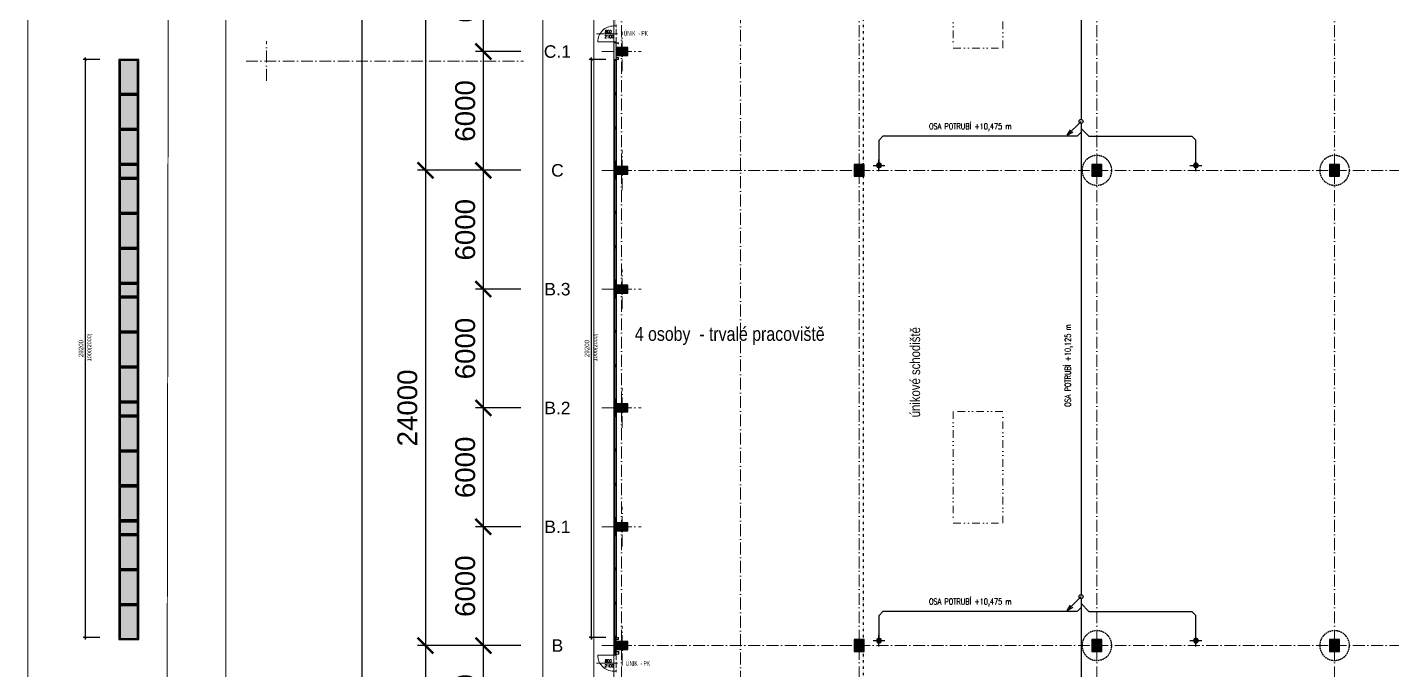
# Model space of a CAD drawing. Header units: millimetres. Extents: x 325046 to 1268204, y 1875583 to 2761998.
# Drawn here: x 676079 to 744963, y 2493673 to 2526117 of the extents above; entities that cross this region are included whole.
import ezdxf
from ezdxf.enums import TextEntityAlignment as Align

# ---------------------------------------------------------------- set-up
doc = ezdxf.new("R2010")
doc.units = ezdxf.units.MM
doc.header["$LTSCALE"] = 100
doc.header["$PDMODE"] = 65
for name, pattern in [('$AUDIT_BAD_LTYPE1', [0]), ('ACAD_ISO05W100', [33, 24, -3, 0, -3, 0, -3]), ('ACAD_ISO10W100', [18.5, 12, -3, 0.5, -3]), ('DASHED', [0.75, 0.5, -0.25]), ('DIVIDE', [31.75, 12.7, -6.35, 0, -6.35, 0, -6.35]), ('SO02_F11anp01$0${ Leader Line}', [0])]:
    doc.linetypes.add(name, pattern=pattern)
for name, color, linetype, lineweight, true_color in [('DVEŘE - POPIS', 7, 'Continuous', 5, 0x008a22), ('Komunikace - obrys - 1.etapa', 7, 'Continuous', 15, 0x901be4), ('Korabek-text', 7, 'Continuous', 0, 0x7a7a7a), ('Korabek-trasy', 7, 'Continuous', 30, 0x7478c3), ('Korabek-vpuste', 7, 'Continuous', 30, 0x6f7ceb), ('Manipulační - obrys - 1. etapa', 7, 'Continuous', 13, 0x1a63a8), ('OCELOVÉ KONSTRUKCE', 7, 'Continuous', 13, 0x2865c8), ('otvory', 7, 'Continuous', 20, 0xb30000), ('PO - dveře a odolnosti', 7, 'Continuous', 9, 0xc51645), ('Pěší - obrys - 1. etapa', 7, 'Continuous', 13, 0x1a63a8), ('Světlíky', 7, 'DIVIDE', 15, 0xf81696), ('TECH - počty osob', 7, 'Continuous', 9, 0xf91a5d), ('Šrafy - VÝPLŇ', 7, 'Continuous', 15, 0x9b9908)]:
    doc.layers.add(name, color=color, linetype=linetype, lineweight=lineweight, true_color=true_color)
for name, color, linetype, lineweight in [('FASÁDY filling', 7, 'Continuous', 5), ('Objekty - osy', 5, 'ACAD_ISO10W100', 20), ('OBVODOVÝ PLÁŠŤ', 2, 'Continuous', 9), ('ŠFAF - okna', 8, 'Continuous', 13), ('ŽB - Šraf-prefa', 253, 'Continuous', 13)]:
    doc.layers.add(name, color=color, linetype=linetype, lineweight=lineweight)
for name, color, linetype in [('kóty 100', 5, 'Continuous'), ('Kóty osové', 5, 'Continuous'), ('NRŘ', 6, 'DIVIDE'), ('OKNA - RASTR', 5, 'Continuous'), ('ŽB- SLOUPY', 3, 'Continuous')]:
    doc.layers.add(name, color=color, linetype=linetype)
doc.layers.add('Popis OS', color=7, linetype='Continuous', true_color=0xbd0a5d)
doc.layers.add('Příprava na dock', color=7, linetype='Continuous', true_color=0x616161)
doc.styles.add('ARIAL NARROW', font='ARIALN.TTF')
doc.styles.add('ARIL-TENKÝ', font='arial.ttf')
doc.styles.add('FSIMPLEX', font='simplex.shx')
doc.styles.add('ROMANS', font='romans.shx', dxfattribs={"width": 0.8})
doc.dimstyles.new('100', dxfattribs={"dimscale": 100, "dimtxt": 2.3, "dimasz": 1.5, "dimexe": 1, "dimexo": 4, "dimgap": 1, "dimtad": 1, "dimdec": 0, "dimzin": 0, "dimdsep": 46, "dimtxsty": 'ARIAL NARROW', "dimblk": 'ARCHTICK', "dimcen": 4, "dimdle": 1, "dimclrd": 256, "dimclre": 256, "dimclrt": 7, "dimadec": 0, "dimazin": 0, "dimtfac": 1, "dimtdec": 0, "dimtix": 1, "dimtofl": 0, "dimtmove": 0, "dimatfit": 2, "dimldrblk": 'OBLIQUE', "dimfxl": 1, "dimtolj": 1, "dimtzin": 0, "dimlwd": -1, "dimlwe": -1, "dimarcsym": 1})
doc.dimstyles.new('400', dxfattribs={"dimscale": 400, "dimtxt": 2.5, "dimasz": 2, "dimexe": 1, "dimexo": 12, "dimgap": 1, "dimtad": 1, "dimdec": 0, "dimzin": 0, "dimdsep": 46, "dimtxsty": 'ARIL-TENKÝ', "dimblk": 'ARCHTICK', "dimcen": 4, "dimdle": 1, "dimclrd": 256, "dimclre": 256, "dimclrt": 7, "dimadec": 0, "dimazin": 0, "dimtfac": 1, "dimtdec": 0, "dimtix": 1, "dimtofl": 0, "dimtmove": 0, "dimatfit": 0, "dimldrblk": 'OBLIQUE', "dimfxl": 1, "dimtolj": 1, "dimtzin": 0, "dimlwd": -1, "dimlwe": -1, "dimarcsym": 0})

# ---------------------------------------------------------------- blocks, each defined once
blk = doc.blocks.new('H1 PU')
at = {"layer": 'Příprava na dock', "linetype": 'DASHED', "ltscale": 1.5}
blk.add_circle((1537736, -4876565), 750, dxfattribs=at)
blk = doc.blocks.new('_ARCHTICK')
at = {"color": 0, "linetype": 'ByBlock', "const_width": 0.15}
blk.add_lwpolyline([(-0.5, -0.5), (0.5, 0.5)], dxfattribs=at)
blk = doc.blocks.new('*D290')
at = {"layer": 'Defpoints', "color": 0, "transparency": 16777216}
for p in [(705804, 2530893), (699102, 2524893), (705804, 2524893)]:
    blk.add_point(p, dxfattribs=at)
at = {"layer": 'Kóty osové', "transparency": 16777216}
for p, q in [((701004, 2530893), (698702, 2530893)), ((699102, 2531293), (699102, 2524493)), ((701004, 2524893), (698702, 2524893))]:
    blk.add_line(p, q, dxfattribs=at)
at = {"layer": 'Kóty osové', "transparency": 16777216, "xscale": 800, "yscale": 800, "zscale": 800}
for p, rotation in [((699102, 2530893), 90), ((699102, 2524893), 270)]:
    blk.add_blockref('_ARCHTICK', p, dxfattribs=dict(at, rotation=rotation))
at = {"layer": 'Kóty osové', "color": 7, "transparency": 16777216, "insert": (698191, 2527893), "char_height": 1000, "attachment_point": 5, "rotation": 90, "style": 'ARIL-TENKÝ'}
blk.add_mtext('\\A1;6000', dxfattribs=at)
blk = doc.blocks.new('_Oblique')
at = {"color": 0, "lineweight": -2}
blk.add_line((-0.5, -0.5), (0.5, 0.5), dxfattribs=at)
blk = doc.blocks.new('*D291')
at = {"layer": 'Defpoints', "color": 0, "transparency": 16777216}
for p in [(705804, 2524893), (699102, 2518893), (705804, 2518893)]:
    blk.add_point(p, dxfattribs=at)
at = {"layer": 'Kóty osové', "transparency": 16777216}
for p, q in [((701004, 2524893), (698702, 2524893)), ((699102, 2525293), (699102, 2518493)), ((701004, 2518893), (698702, 2518893))]:
    blk.add_line(p, q, dxfattribs=at)
at = {"layer": 'Kóty osové', "transparency": 16777216, "xscale": 800, "yscale": 800, "zscale": 800}
for p, rotation in [((699102, 2524893), 90), ((699102, 2518893), 270)]:
    blk.add_blockref('_ARCHTICK', p, dxfattribs=dict(at, rotation=rotation))
at = {"layer": 'Kóty osové', "color": 7, "transparency": 16777216, "insert": (698191, 2521893), "char_height": 1000, "attachment_point": 5, "rotation": 90, "style": 'ARIL-TENKÝ'}
blk.add_mtext('\\A1;6000', dxfattribs=at)
blk = doc.blocks.new('*D135')
at = {"layer": 'Defpoints', "color": 0, "transparency": 16777216}
for p in [(705804, 2518893), (699102, 2512893), (705804, 2512893)]:
    blk.add_point(p, dxfattribs=at)
at = {"layer": 'Kóty osové', "transparency": 16777216}
for p, q in [((699102, 2519293), (699102, 2512493)), ((701004, 2518893), (698702, 2518893)), ((701004, 2512893), (698702, 2512893))]:
    blk.add_line(p, q, dxfattribs=at)
at = {"layer": 'Kóty osové', "transparency": 16777216, "xscale": 800, "yscale": 800, "zscale": 800}
for p, rotation in [((699102, 2518893), 90), ((699102, 2512893), 270)]:
    blk.add_blockref('_ARCHTICK', p, dxfattribs=dict(at, rotation=rotation))
at = {"layer": 'Kóty osové', "color": 7, "transparency": 16777216, "insert": (698191, 2515893), "char_height": 1000, "attachment_point": 5, "rotation": 90, "style": 'ARIL-TENKÝ'}
blk.add_mtext('\\A1;6000', dxfattribs=at)
blk = doc.blocks.new('*D136')
at = {"layer": 'Defpoints', "color": 0, "transparency": 16777216}
for p in [(705804, 2512893), (699102, 2506893), (705804, 2506893)]:
    blk.add_point(p, dxfattribs=at)
at = {"layer": 'Kóty osové', "transparency": 16777216}
for p, q in [((699102, 2513293), (699102, 2506493)), ((701004, 2512893), (698702, 2512893)), ((701004, 2506893), (698702, 2506893))]:
    blk.add_line(p, q, dxfattribs=at)
at = {"layer": 'Kóty osové', "transparency": 16777216, "xscale": 800, "yscale": 800, "zscale": 800}
for p, rotation in [((699102, 2512893), 90), ((699102, 2506893), 270)]:
    blk.add_blockref('_ARCHTICK', p, dxfattribs=dict(at, rotation=rotation))
at = {"layer": 'Kóty osové', "color": 7, "transparency": 16777216, "insert": (698191, 2509893), "char_height": 1000, "attachment_point": 5, "rotation": 90, "style": 'ARIL-TENKÝ'}
blk.add_mtext('\\A1;6000', dxfattribs=at)
blk = doc.blocks.new('*D292')
at = {"layer": 'Defpoints', "color": 0, "transparency": 16777216}
for p in [(705804, 2506893), (699102, 2500893), (705804, 2500893)]:
    blk.add_point(p, dxfattribs=at)
at = {"layer": 'Kóty osové', "transparency": 16777216}
for p, q in [((701004, 2506893), (698702, 2506893)), ((699102, 2507293), (699102, 2500493)), ((701004, 2500893), (698702, 2500893))]:
    blk.add_line(p, q, dxfattribs=at)
at = {"layer": 'Kóty osové', "transparency": 16777216, "xscale": 800, "yscale": 800, "zscale": 800}
for p, rotation in [((699102, 2506893), 90), ((699102, 2500893), 270)]:
    blk.add_blockref('_ARCHTICK', p, dxfattribs=dict(at, rotation=rotation))
at = {"layer": 'Kóty osové', "color": 7, "transparency": 16777216, "insert": (698191, 2503893), "char_height": 1000, "attachment_point": 5, "rotation": 90, "style": 'ARIL-TENKÝ'}
blk.add_mtext('\\A1;6000', dxfattribs=at)
blk = doc.blocks.new('*D293')
at = {"layer": 'Defpoints', "color": 0, "transparency": 16777216}
for p in [(705804, 2500893), (699102, 2494893), (705804, 2494893)]:
    blk.add_point(p, dxfattribs=at)
at = {"layer": 'Kóty osové', "transparency": 16777216}
for p, q in [((699102, 2501293), (699102, 2494493)), ((701004, 2500893), (698702, 2500893)), ((701004, 2494893), (698702, 2494893))]:
    blk.add_line(p, q, dxfattribs=at)
at = {"layer": 'Kóty osové', "transparency": 16777216, "xscale": 800, "yscale": 800, "zscale": 800}
for p, rotation in [((699102, 2500893), 90), ((699102, 2494893), 270)]:
    blk.add_blockref('_ARCHTICK', p, dxfattribs=dict(at, rotation=rotation))
at = {"layer": 'Kóty osové', "color": 7, "transparency": 16777216, "insert": (698191, 2497893), "char_height": 1000, "attachment_point": 5, "rotation": 90, "style": 'ARIL-TENKÝ'}
blk.add_mtext('\\A1;6000', dxfattribs=at)
blk = doc.blocks.new('*D297')
at = {"layer": 'Defpoints', "color": 0, "transparency": 16777216}
for p in [(705684, 2542893), (696183, 2518893), (705684, 2518893)]:
    blk.add_point(p, dxfattribs=at)
at = {"layer": 'Kóty osové', "transparency": 16777216}
for p, q in [((696183, 2543293), (696183, 2518493)), ((700884, 2542893), (695783, 2542893)), ((700884, 2518893), (695783, 2518893))]:
    blk.add_line(p, q, dxfattribs=at)
at = {"layer": 'Kóty osové', "transparency": 16777216, "xscale": 800, "yscale": 800, "zscale": 800}
for p, rotation in [((696183, 2542893), 90), ((696183, 2518893), 270)]:
    blk.add_blockref('_ARCHTICK', p, dxfattribs=dict(at, rotation=rotation))
at = {"layer": 'Kóty osové', "color": 7, "transparency": 16777216, "insert": (695272, 2530893), "char_height": 1000, "attachment_point": 5, "rotation": 90, "style": 'ARIL-TENKÝ'}
blk.add_mtext('\\A1;24000', dxfattribs=at)
blk = doc.blocks.new('*D137')
at = {"layer": 'Defpoints', "color": 0, "transparency": 16777216}
for p in [(705684, 2518893), (696183, 2494893), (705804, 2494893)]:
    blk.add_point(p, dxfattribs=at)
at = {"layer": 'Kóty osové', "transparency": 16777216}
for p, q in [((696183, 2519293), (696183, 2494493)), ((700884, 2518893), (695783, 2518893)), ((701004, 2494893), (695783, 2494893))]:
    blk.add_line(p, q, dxfattribs=at)
at = {"layer": 'Kóty osové', "transparency": 16777216, "xscale": 800, "yscale": 800, "zscale": 800}
for p, rotation in [((696183, 2518893), 90), ((696183, 2494893), 270)]:
    blk.add_blockref('_ARCHTICK', p, dxfattribs=dict(at, rotation=rotation))
at = {"layer": 'Kóty osové', "color": 7, "transparency": 16777216, "insert": (695272, 2506893), "char_height": 1000, "attachment_point": 5, "rotation": 90, "style": 'ARIL-TENKÝ'}
blk.add_mtext('\\A1;24000', dxfattribs=at)
blk = doc.blocks.new('*D298')
at = {"layer": 'Defpoints', "color": 0, "transparency": 16777216}
for p in [(705804, 2494893), (696183, 2470893), (705684, 2470893)]:
    blk.add_point(p, dxfattribs=at)
at = {"layer": 'Kóty osové', "transparency": 16777216}
for p, q in [((696183, 2495293), (696183, 2470493)), ((701004, 2494893), (695783, 2494893)), ((700884, 2470893), (695783, 2470893))]:
    blk.add_line(p, q, dxfattribs=at)
at = {"layer": 'Kóty osové', "transparency": 16777216, "xscale": 800, "yscale": 800, "zscale": 800}
for p, rotation in [((696183, 2494893), 90), ((696183, 2470893), 270)]:
    blk.add_blockref('_ARCHTICK', p, dxfattribs=dict(at, rotation=rotation))
at = {"layer": 'Kóty osové', "color": 7, "transparency": 16777216, "insert": (695272, 2482893), "char_height": 1000, "attachment_point": 5, "rotation": 90, "style": 'ARIL-TENKÝ'}
blk.add_mtext('\\A1;24000', dxfattribs=at)
blk = doc.blocks.new('vpust_tučně')
at = {"layer": 'Korabek-vpuste'}
for p, q in [((52.896, 90.921), (53.396, 90.921)), ((53.146, 90.671), (53.146, 91.171))]:
    blk.add_line(p, q, dxfattribs=at)
for radius in [0.1, 0.075, 0.05]:
    blk.add_circle((53.146, 90.921), radius, dxfattribs=at)
blk = doc.blocks.new('A$C73023567')
at = {"layer": 'Korabek-trasy'}
for p, q in [((23475, 79215.6), (23475, 55415.6)), ((23475, 55315.6), (22777.7, 54618.2)), ((23475, 55215.6), (23475, 31415.6)), ((13475.3, 54565.6), (13275, 54365.2)), ((23274.7, 54565.6), (13475.3, 54565.6)), ((22777.7, 54618.2), (22948.4, 54892.8)), ((22777.7, 54618.2), (23052.3, 54788.9)), ((23475, 54765.9), (23274.7, 54565.6)), ((23475, 54966.2), (23875.7, 54565.6)), ((23875.7, 54565.6), (29074.7, 54565.6)), ((29074.7, 54565.6), (29275, 54365.2)), ((13275, 53095.6), (13275, 54365.2)), ((29275, 53095.6), (29275, 54365.2)), ((23475, 31315.6), (22777.7, 30618.2)), ((23475, 31215.6), (23475, 7415.6)), ((13475.3, 30565.6), (13275, 30365.2)), ((13275, 29095.6), (13275, 30365.2)), ((23274.7, 30565.6), (13475.3, 30565.6)), ((22777.7, 30618.2), (22948.4, 30892.8)), ((22777.7, 30618.2), (23052.3, 30788.9)), ((23475, 30765.9), (23274.7, 30565.6)), ((23475, 30966.2), (23875.7, 30565.6)), ((23875.7, 30565.6), (29074.7, 30565.6)), ((29074.7, 30565.6), (29275, 30365.2)), ((29275, 29095.6), (29275, 30365.2))]:
    blk.add_line(p, q, dxfattribs=at)
for centre in [(23475, 55315.6), (23475, 31315.6)]:
    blk.add_circle(centre, 100, dxfattribs=at)
at = {"layer": 'Korabek-vpuste', "xscale": -1200, "yscale": 1200, "zscale": 1200, "rotation": 270.0000000072112}
for p in [(-95830.6, -10679.3), (-79830.6, -10679.3), (-95830.6, -34679.3), (-79830.6, -34679.3)]:
    blk.add_blockref('vpust_tučně', p, dxfattribs=at)
at = {"layer": 'Korabek-text', "char_height": 300, "width": 28411.347, "attachment_point": 7, "style": 'ROMANS'}
for s, insert, rotation in [('OSA POTRUBÍ +10,475 m', (15799.6, 54827), 0), ('OSA POTRUBÍ +10,125 m', (23048.2, 40901.8), 90), ('OSA POTRUBÍ +10,475 m', (15799.6, 30827), 0)]:
    blk.add_mtext(s, dxfattribs=dict(at, insert=insert, rotation=rotation))
blk = doc.blocks.new('*D283')
at = {"layer": 'Defpoints', "color": 0, "transparency": 16777216}
for p in [(705804, 2494893), (699102, 2488893), (705804, 2488893)]:
    blk.add_point(p, dxfattribs=at)
at = {"layer": 'Kóty osové', "transparency": 16777216}
for p, q in [((699102, 2495293), (699102, 2488493)), ((701004, 2494893), (698702, 2494893)), ((701004, 2488893), (698702, 2488893))]:
    blk.add_line(p, q, dxfattribs=at)
at = {"layer": 'Kóty osové', "transparency": 16777216, "xscale": 800, "yscale": 800, "zscale": 800}
for p, rotation in [((699102, 2494893), 90), ((699102, 2488893), 270)]:
    blk.add_blockref('_ARCHTICK', p, dxfattribs=dict(at, rotation=rotation))
at = {"layer": 'Kóty osové', "color": 7, "transparency": 16777216, "insert": (698191, 2491893), "char_height": 1000, "attachment_point": 5, "rotation": 90, "style": 'ARIL-TENKÝ'}
blk.add_mtext('\\A1;6000', dxfattribs=at)
blk = doc.blocks.new('A$C1A527872')
at = {"layer": 'OKNA - RASTR'}
for p, q in [((70, 5150), (0, 5150)), ((70, 3517), (0, 3517)), ((70, 3417), (0, 3417)), ((70, 1783), (0, 1783)), ((70, 1683), (0, 1683)), ((70, 50), (0, 50))]:
    blk.add_line(p, q, dxfattribs=at)
for points in [[(0, 5200), (70, 5200), (70, 3467), (0, 3467)], [(0, 3467), (70, 3467), (70, 1733), (0, 1733)], [(0, 1733), (70, 1733), (70, 0), (0, 0)]]:
    blk.add_lwpolyline(points, close=True, dxfattribs=at)
blk = doc.blocks.new('A$C364165CE')
at = {"layer": 'otvory', "linetype": 'ACAD_ISO05W100', "ltscale": 0.12}
for p, q in [((0, 995), (900, 995)), ((0, 875), (900, 875))]:
    blk.add_line(p, q, dxfattribs=at)
at = {"layer": 'otvory'}
for p, q in [((50, 70), (50, 995)), ((850, 870), (850, 995))]:
    blk.add_line(p, q, dxfattribs=at)
at = {"layer": 'otvory', "ltscale": 2, "transparency": 33554687}
blk.add_line((450, 1074), (450, 0), dxfattribs=at)
blk.add_arc((50, 870), 800, 270, 0, dxfattribs=at)
blk = doc.blocks.new('A$C7DC35752')
at = {"layer": 'OCELOVÉ KONSTRUKCE', "flags": 128}
blk.add_lwpolyline([(0, 140), (0, 0), (140, 0), (140, 140), (0, 140)], dxfattribs=at)
blk.add_lwpolyline([(10, 130), (10, 10), (130, 10), (130, 130)], close=True, dxfattribs=at)
blk = doc.blocks.new('*D511')
at = {"layer": 'Defpoints', "color": 0, "ltscale": 100, "transparency": 16777216}
for p in [(705684, 2524493), (704552, 2495293), (705684, 2495293)]:
    blk.add_point(p, dxfattribs=at)
at = {"layer": 'kóty 100', "ltscale": 100, "transparency": 16777216}
for p, q in [((705284, 2524493), (704452, 2524493)), ((704552, 2524593), (704552, 2495193)), ((705284, 2495293), (704452, 2495293))]:
    blk.add_line(p, q, dxfattribs=at)
at = {"layer": 'kóty 100', "ltscale": 100, "transparency": 16777216, "xscale": 150, "yscale": 150, "zscale": 150}
for p, rotation in [((704552, 2524493), 90), ((704552, 2495293), 270)]:
    blk.add_blockref('_ARCHTICK', p, dxfattribs=dict(at, rotation=rotation))
at = {"layer": 'kóty 100', "color": 7, "ltscale": 100, "transparency": 16777216, "insert": (704335, 2509893), "char_height": 230, "attachment_point": 5, "rotation": 90, "style": 'ARIAL NARROW'}
blk.add_mtext('\\A1;29200', dxfattribs=at)
blk = doc.blocks.new('*D519')
at = {"layer": 'Defpoints', "color": 0, "ltscale": 100, "transparency": 16777216}
for p in [(680140, 2524493), (679008, 2495293), (680140, 2495293)]:
    blk.add_point(p, dxfattribs=at)
at = {"layer": 'kóty 100', "ltscale": 100, "transparency": 16777216}
for p, q in [((679740, 2524493), (678908, 2524493)), ((679008, 2524593), (679008, 2495193)), ((679740, 2495293), (678908, 2495293))]:
    blk.add_line(p, q, dxfattribs=at)
at = {"layer": 'kóty 100', "ltscale": 100, "transparency": 16777216, "xscale": 150, "yscale": 150, "zscale": 150}
for p, rotation in [((679008, 2524493), 90), ((679008, 2495293), 270)]:
    blk.add_blockref('_ARCHTICK', p, dxfattribs=dict(at, rotation=rotation))
at = {"layer": 'kóty 100', "color": 7, "ltscale": 100, "transparency": 16777216, "insert": (678791, 2509893), "char_height": 230, "attachment_point": 5, "rotation": 90, "style": 'ARIAL NARROW'}
blk.add_mtext('\\A1;29200', dxfattribs=at)
blk = doc.blocks.new('*D1558')
at = {"layer": 'Defpoints', "color": 0, "transparency": 16777216}
for p in [(692991, 2591363), (705684, 2591363), (705684, 2470423)]:
    blk.add_point(p, dxfattribs=at)
at = {"layer": 'Kóty osové', "transparency": 16777216}
for p, q in [((692991, 2470023), (692991, 2591763)), ((700884, 2591363), (692591, 2591363)), ((700884, 2470423), (692591, 2470423))]:
    blk.add_line(p, q, dxfattribs=at)
at = {"layer": 'Kóty osové', "transparency": 16777216, "xscale": 800, "yscale": 800, "zscale": 800}
for p, rotation in [((692991, 2591363), 90), ((692991, 2470423), 270)]:
    blk.add_blockref('_ARCHTICK', p, dxfattribs=dict(at, rotation=rotation))
at = {"layer": 'Kóty osové', "color": 7, "transparency": 16777216, "insert": (692080, 2530893), "char_height": 1000, "attachment_point": 5, "rotation": 90, "style": 'ARIL-TENKÝ'}
blk.add_mtext('\\A1;120940', dxfattribs=at)

msp = doc.modelspace()

# ---------------------------------------------------------------- hatches: boundary and pattern name
at = {"layer": 'FASÁDY filling', "true_color": 0x373f43}
h = msp.add_hatch(color=149, dxfattribs=at)
h.paths.add_polyline_path([(681703.7, 2524492.7), (680703.7, 2524492.7), (680703.7, 2522726), (681703.7, 2522726)])
h.paths.add_polyline_path([(680763.7, 2522786), (680763.7, 2524432.7), (681643.7, 2524432.7), (681643.7, 2522786)], flags=16)
h.paths.add_polyline_path([(681703.7, 2522726), (680703.7, 2522726), (680703.7, 2520959.4), (681703.7, 2520959.4)])
h.paths.add_polyline_path([(681643.7, 2522666), (681643.7, 2521019.4), (680763.7, 2521019.4), (680763.7, 2522666)], flags=16)
h.paths.add_polyline_path([(681703.7, 2520959.4), (680703.7, 2520959.4), (680703.7, 2519192.7), (681703.7, 2519192.7)])
h.paths.add_polyline_path([(681643.7, 2520899.4), (681643.7, 2519252.7), (680763.7, 2519252.7), (680763.7, 2520899.4)], flags=16)
h = msp.add_hatch(color=149, dxfattribs=at)
h.paths.add_polyline_path([(681703.7, 2519192.7), (680703.7, 2519192.7), (680703.7, 2518492.7), (681703.7, 2518492.7)])
h.paths.add_polyline_path([(680763.7, 2519132.7), (681643.7, 2519132.7), (681643.7, 2518552.7), (680763.7, 2518552.7)], flags=16)
for points in [[(680763.7, 2518502.7), (681643.7, 2518502.7), (681643.7, 2519182.7), (680763.7, 2519182.7)], [(680763.7, 2512502.7), (681643.7, 2512502.7), (681643.7, 2513182.7), (680763.7, 2513182.7)], [(680763.7, 2506502.7), (681643.7, 2506502.7), (681643.7, 2507182.7), (680763.7, 2507182.7)], [(680763.7, 2500502.7), (681643.7, 2500502.7), (681643.7, 2501182.7), (680763.7, 2501182.7)]]:
    msp.add_hatch(color=149, dxfattribs=at).paths.add_polyline_path(points)
at = {"layer": 'FASÁDY filling', "ltscale": 200, "true_color": 0x373f43}
h = msp.add_hatch(color=149, dxfattribs=at)
h.dxf.hatch_style = 1
h.paths.add_polyline_path([(705733.7, 2519242.7), (705803.7, 2519242.7), (705803.7, 2518542.7), (705733.7, 2518542.7)])
at = {"layer": 'FASÁDY filling', "true_color": 0x373f43}
h = msp.add_hatch(color=149, dxfattribs=at)
h.paths.add_polyline_path([(681703.7, 2518492.7), (680703.7, 2518492.7), (680703.7, 2516726), (681703.7, 2516726)])
h.paths.add_polyline_path([(680763.7, 2516786), (680763.7, 2518432.7), (681643.7, 2518432.7), (681643.7, 2516786)], flags=16)
h.paths.add_polyline_path([(681703.7, 2516726), (680703.7, 2516726), (680703.7, 2514959.4), (681703.7, 2514959.4)])
h.paths.add_polyline_path([(681643.7, 2516666), (681643.7, 2515019.4), (680763.7, 2515019.4), (680763.7, 2516666)], flags=16)
h.paths.add_polyline_path([(681703.7, 2514959.4), (680703.7, 2514959.4), (680703.7, 2513192.7), (681703.7, 2513192.7)])
h.paths.add_polyline_path([(681643.7, 2514899.4), (681643.7, 2513252.7), (680763.7, 2513252.7), (680763.7, 2514899.4)], flags=16)
h = msp.add_hatch(color=149, dxfattribs=at)
h.paths.add_polyline_path([(681703.7, 2513192.7), (680703.7, 2513192.7), (680703.7, 2512492.7), (681703.7, 2512492.7)])
h.paths.add_polyline_path([(680763.7, 2513132.7), (681643.7, 2513132.7), (681643.7, 2512552.7), (680763.7, 2512552.7)], flags=16)
at = {"layer": 'FASÁDY filling', "ltscale": 200, "true_color": 0x373f43}
h = msp.add_hatch(color=149, dxfattribs=at)
h.dxf.hatch_style = 1
h.paths.add_polyline_path([(705733.7, 2513242.7), (705803.7, 2513242.7), (705803.7, 2512542.7), (705733.7, 2512542.7)])
at = {"layer": 'FASÁDY filling', "true_color": 0x373f43}
h = msp.add_hatch(color=149, dxfattribs=at)
h.paths.add_polyline_path([(681703.7, 2512492.7), (680703.7, 2512492.7), (680703.7, 2510726), (681703.7, 2510726)])
h.paths.add_polyline_path([(680763.7, 2510786), (680763.7, 2512432.7), (681643.7, 2512432.7), (681643.7, 2510786)], flags=16)
h.paths.add_polyline_path([(681703.7, 2510726), (680703.7, 2510726), (680703.7, 2508959.4), (681703.7, 2508959.4)])
h.paths.add_polyline_path([(681643.7, 2510666), (681643.7, 2509019.4), (680763.7, 2509019.4), (680763.7, 2510666)], flags=16)
h.paths.add_polyline_path([(681703.7, 2508959.4), (680703.7, 2508959.4), (680703.7, 2507192.7), (681703.7, 2507192.7)])
h.paths.add_polyline_path([(681643.7, 2508899.4), (681643.7, 2507252.7), (680763.7, 2507252.7), (680763.7, 2508899.4)], flags=16)
h = msp.add_hatch(color=149, dxfattribs=at)
h.paths.add_polyline_path([(681703.7, 2507192.7), (680703.7, 2507192.7), (680703.7, 2506492.7), (681703.7, 2506492.7)])
h.paths.add_polyline_path([(680763.7, 2507132.7), (681643.7, 2507132.7), (681643.7, 2506552.7), (680763.7, 2506552.7)], flags=16)
at = {"layer": 'FASÁDY filling', "ltscale": 200, "true_color": 0x373f43}
h = msp.add_hatch(color=149, dxfattribs=at)
h.dxf.hatch_style = 1
h.paths.add_polyline_path([(705733.7, 2507242.7), (705803.7, 2507242.7), (705803.7, 2506542.7), (705733.7, 2506542.7)])
at = {"layer": 'FASÁDY filling', "true_color": 0x373f43}
h = msp.add_hatch(color=149, dxfattribs=at)
h.paths.add_polyline_path([(681703.7, 2506492.7), (680703.7, 2506492.7), (680703.7, 2504726), (681703.7, 2504726)])
h.paths.add_polyline_path([(680763.7, 2504786), (680763.7, 2506432.7), (681643.7, 2506432.7), (681643.7, 2504786)], flags=16)
h.paths.add_polyline_path([(681703.7, 2504726), (680703.7, 2504726), (680703.7, 2502959.4), (681703.7, 2502959.4)])
h.paths.add_polyline_path([(681643.7, 2504666), (681643.7, 2503019.4), (680763.7, 2503019.4), (680763.7, 2504666)], flags=16)
h.paths.add_polyline_path([(681703.7, 2502959.4), (680703.7, 2502959.4), (680703.7, 2501192.7), (681703.7, 2501192.7)])
h.paths.add_polyline_path([(681643.7, 2502899.4), (681643.7, 2501252.7), (680763.7, 2501252.7), (680763.7, 2502899.4)], flags=16)
at = {"layer": 'FASÁDY filling', "ltscale": 200, "true_color": 0x373f43}
h = msp.add_hatch(color=149, dxfattribs=at)
h.dxf.hatch_style = 1
h.paths.add_polyline_path([(705733.7, 2501242.7), (705803.7, 2501242.7), (705803.7, 2500542.7), (705733.7, 2500542.7)])
at = {"layer": 'FASÁDY filling', "true_color": 0x373f43}
h = msp.add_hatch(color=149, dxfattribs=at)
h.paths.add_polyline_path([(681703.7, 2501192.7), (680703.7, 2501192.7), (680703.7, 2500492.7), (681703.7, 2500492.7)])
h.paths.add_polyline_path([(680763.7, 2501132.7), (681643.7, 2501132.7), (681643.7, 2500552.7), (680763.7, 2500552.7)], flags=16)
h = msp.add_hatch(color=149, dxfattribs=at)
h.paths.add_polyline_path([(681703.7, 2500492.7), (680703.7, 2500492.7), (680703.7, 2498726), (681703.7, 2498726)])
h.paths.add_polyline_path([(680763.7, 2498786), (680763.7, 2500432.7), (681643.7, 2500432.7), (681643.7, 2498786)], flags=16)
h.paths.add_polyline_path([(681703.7, 2498726), (680703.7, 2498726), (680703.7, 2496959.4), (681703.7, 2496959.4)])
h.paths.add_polyline_path([(681643.7, 2498666), (681643.7, 2497019.4), (680763.7, 2497019.4), (680763.7, 2498666)], flags=16)
h.paths.add_polyline_path([(681703.7, 2496959.4), (680703.7, 2496959.4), (680703.7, 2495192.7), (681703.7, 2495192.7)])
h.paths.add_polyline_path([(681643.7, 2496899.4), (681643.7, 2495252.7), (680763.7, 2495252.7), (680763.7, 2496899.4)], flags=16)
at = {"layer": 'ŠFAF - okna'}
h = msp.add_hatch(color=256, dxfattribs=at)
h.set_gradient(color1=(33, 33, 33), color2=(171, 171, 171))
h.paths.add_polyline_path([(681643.7, 2524432.7), (680763.7, 2524432.7), (680763.7, 2522786), (681643.7, 2522786)])
h.paths.add_polyline_path([(681643.7, 2522666), (680763.7, 2522666), (680763.7, 2521019.4), (681643.7, 2521019.4)])
h.paths.add_polyline_path([(680763.7, 2519252.7), (681643.7, 2519252.7), (681643.7, 2520899.4), (680763.7, 2520899.4)])
h = msp.add_hatch(color=256, dxfattribs=at)
h.set_gradient(color1=(33, 33, 33), color2=(171, 171, 171))
h.paths.add_polyline_path([(681643.7, 2518432.7), (680763.7, 2518432.7), (680763.7, 2516786), (681643.7, 2516786)])
h.paths.add_polyline_path([(681643.7, 2516666), (680763.7, 2516666), (680763.7, 2515019.4), (681643.7, 2515019.4)])
h.paths.add_polyline_path([(680763.7, 2513252.7), (681643.7, 2513252.7), (681643.7, 2514899.4), (680763.7, 2514899.4)])
h = msp.add_hatch(color=256, dxfattribs=at)
h.set_gradient(color1=(33, 33, 33), color2=(171, 171, 171))
h.paths.add_polyline_path([(681643.7, 2512432.7), (680763.7, 2512432.7), (680763.7, 2510786), (681643.7, 2510786)])
h.paths.add_polyline_path([(681643.7, 2510666), (680763.7, 2510666), (680763.7, 2509019.4), (681643.7, 2509019.4)])
h.paths.add_polyline_path([(680763.7, 2507252.7), (681643.7, 2507252.7), (681643.7, 2508899.4), (680763.7, 2508899.4)])
h = msp.add_hatch(color=256, dxfattribs=at)
h.set_gradient(color1=(33, 33, 33), color2=(171, 171, 171))
h.paths.add_polyline_path([(681643.7, 2506432.7), (680763.7, 2506432.7), (680763.7, 2504786), (681643.7, 2504786)])
h.paths.add_polyline_path([(681643.7, 2504666), (680763.7, 2504666), (680763.7, 2503019.4), (681643.7, 2503019.4)])
h.paths.add_polyline_path([(680763.7, 2501252.7), (681643.7, 2501252.7), (681643.7, 2502899.4), (680763.7, 2502899.4)])
h = msp.add_hatch(color=256, dxfattribs=at)
h.set_gradient(color1=(33, 33, 33), color2=(171, 171, 171))
h.paths.add_polyline_path([(681643.7, 2500432.7), (680763.7, 2500432.7), (680763.7, 2498786), (681643.7, 2498786)])
h.paths.add_polyline_path([(681643.7, 2498666), (680763.7, 2498666), (680763.7, 2497019.4), (681643.7, 2497019.4)])
h.paths.add_polyline_path([(680763.7, 2495252.7), (681643.7, 2495252.7), (681643.7, 2496899.4), (680763.7, 2496899.4)])
at = {"layer": 'Šrafy - VÝPLŇ', "linetype": 'ByBlock', "ltscale": 100}
h = msp.add_hatch(color=256, dxfattribs=at)
h.dxf.hatch_style = 1
h.paths.add_polyline_path([(705803.7, 2531242.7), (705683.7, 2531242.7), (705683.7, 2526232.7), (705803.7, 2526232.7)])
h.paths.add_polyline_path([(705803.7, 2525332.7), (705683.7, 2525332.7), (705683.7, 2524492.7), (705803.7, 2524492.7)])
h = msp.add_hatch(color=256, dxfattribs=at)
h.dxf.hatch_style = 1
h.paths.add_polyline_path([(705803.7, 2495292.7), (705683.7, 2495292.7), (705683.7, 2494452.7), (705803.7, 2494452.7)])
at = {"layer": 'ŽB - Šraf-prefa'}
h = msp.add_hatch(color=256, dxfattribs=at)
h.dxf.hatch_style = 1
h.paths.add_polyline_path([(706403.7, 2524692.7), (706403.7, 2525092.7), (705803.7, 2525092.7), (705803.7, 2524692.7)])
h = msp.add_hatch(color=256, dxfattribs=at)
h.dxf.hatch_style = 1
h.paths.add_polyline_path([(717828.7, 2518592.7), (718328.7, 2518592.7), (718328.7, 2519192.7), (717828.7, 2519192.7)])
h = msp.add_hatch(color=256, dxfattribs=at)
h.dxf.hatch_style = 1
h.paths.add_polyline_path([(729828.7, 2518592.7), (730328.7, 2518592.7), (730328.7, 2519192.7), (729828.7, 2519192.7)])
h = msp.add_hatch(color=256, dxfattribs=at)
h.dxf.hatch_style = 1
h.paths.add_polyline_path([(741828.7, 2518592.7), (742328.7, 2518592.7), (742328.7, 2519192.7), (741828.7, 2519192.7)])
h = msp.add_hatch(color=256, dxfattribs=at)
h.dxf.hatch_style = 1
h.paths.add_polyline_path([(706403.7, 2518692.7), (706403.7, 2519092.7), (705803.7, 2519092.7), (705803.7, 2518692.7)])
h = msp.add_hatch(color=256, dxfattribs=at)
h.dxf.hatch_style = 1
h.paths.add_polyline_path([(706403.7, 2512692.7), (706403.7, 2513092.7), (705803.7, 2513092.7), (705803.7, 2512692.7)])
h = msp.add_hatch(color=256, dxfattribs=at)
h.dxf.hatch_style = 1
h.paths.add_polyline_path([(706403.7, 2506692.7), (706403.7, 2507092.7), (705803.7, 2507092.7), (705803.7, 2506692.7)])
h = msp.add_hatch(color=256, dxfattribs=at)
h.dxf.hatch_style = 1
h.paths.add_polyline_path([(706403.7, 2500692.7), (706403.7, 2501092.7), (705803.7, 2501092.7), (705803.7, 2500692.7)])
h = msp.add_hatch(color=256, dxfattribs=at)
h.dxf.hatch_style = 1
h.paths.add_polyline_path([(706403.7, 2494692.7), (706403.7, 2495092.7), (705803.7, 2495092.7), (705803.7, 2494692.7)])
h = msp.add_hatch(color=256, dxfattribs=at)
h.dxf.hatch_style = 1
h.paths.add_polyline_path([(717828.7, 2494592.7), (718328.7, 2494592.7), (718328.7, 2495192.7), (717828.7, 2495192.7)])
h = msp.add_hatch(color=256, dxfattribs=at)
h.dxf.hatch_style = 1
h.paths.add_polyline_path([(729828.7, 2494592.7), (730328.7, 2494592.7), (730328.7, 2495192.7), (729828.7, 2495192.7)])
h = msp.add_hatch(color=256, dxfattribs=at)
h.dxf.hatch_style = 1
h.paths.add_polyline_path([(741828.7, 2494592.7), (742328.7, 2494592.7), (742328.7, 2495192.7), (741828.7, 2495192.7)])

# ---------------------------------------------------------------- linework, layer by layer
at = {"layer": 'Komunikace - obrys - 1.etapa', "const_width": 50}
msp.add_lwpolyline([(683105.6, 2424627.7, -0.409908), (701103.7, 2442362.7), (756229.3, 2442362.7, 0.1823104), (779342.4, 2451080, -0.3771817), (799815.1, 2451079.1, 0.1851001), (823594.2, 2442320.1), (995603.3, 2442362.7), (995601.3, 2449363.8), (830802.7, 2449363.2, -0.1831268), (804292.9, 2459409.4, 0.3789644), (775131.9, 2459409.3, -0.1831263), (748622.2, 2449362.9), (701103.7, 2449362.7, -0.4142146), (683103.7, 2467362.7), (683287.9, 2588698.6, -0.4137746), (706988.3, 2612362.6), (1097273.7, 2612362.7), (1097273.8, 2619345.1), (706104.2, 2619344.9, 0.414219), (676103.7, 2589344.9), (676103.7, 2424627.7)], format="xyb", dxfattribs=at)
at = {"layer": 'Manipulační - obrys - 1. etapa'}
msp.add_lwpolyline([(686103.7, 2538862.7, 0.4393818), (683207.7, 2535862.6), (683225.9, 2547862.5, 0.443891), (686103.7, 2544862.7), (688103.7, 2544862.7, 0.4142135), (691103.7, 2547862.7), (686103.7, 2547862.7), (686103.7, 2591362.7), (702103.7, 2591362.7), (702103.7, 2470362.7), (686103.7, 2470362.7), (686103.7, 2535862.7), (691103.7, 2535862.7, 0.4142136), (688103.7, 2538862.7), (686103.7, 2538862.7)], format="xyb", dxfattribs=at)
at = {"layer": 'Manipulační - obrys - 1. etapa', "ltscale": 100}
msp.add_lwpolyline([(705683.7, 2470422.7), (704683.7, 2470422.7), (704683.7, 2591362.7), (705683.7, 2591362.7)], dxfattribs=at)
at = {"layer": 'NRŘ', "ltscale": 0.1}
msp.add_line((718278.7, 2530692.7), (718278.7, 2489092.7), dxfattribs=at)
at = {"layer": 'Objekty - osy', "ltscale": 0.5}
for points in [[(706078.7, 2591892.7), (706078.7, 2469892.7)], [(718078.7, 2591892.7), (718078.7, 2469892.7)], [(730078.7, 2591892.7), (730078.7, 2469892.7)], [(742078.7, 2591892.7), (742078.7, 2469892.7)], [(712078.7, 2469892.7), (712078.7, 2567892.7)], [(688151.3, 2523411.4), (688151.3, 2525411.4)], [(706103.7, 2523892.7), (706103.7, 2525892.7)], [(705078.7, 2524892.7), (707069.8, 2524892.7)], [(687126.3, 2524411.4), (701126.3, 2524411.4)], [(706103.7, 2517892.7), (706103.7, 2519892.7)], [(705078.7, 2518892.7), (1062634.1, 2518892.7)], [(706103.7, 2511892.7), (706103.7, 2513892.7)], [(705078.7, 2512892.7), (707069.8, 2512892.7)], [(706103.7, 2505892.7), (706103.7, 2507892.7)], [(705078.7, 2506892.7), (707069.8, 2506892.7)], [(706103.7, 2499892.7), (706103.7, 2501892.7)], [(705078.7, 2500892.7), (707069.8, 2500892.7)], [(706103.7, 2493892.7), (706103.7, 2495892.7)], [(705078.7, 2494892.7), (1032026.3, 2494892.7)]]:
    msp.add_lwpolyline(points, dxfattribs=at)
at = {"layer": 'OBVODOVÝ PLÁŠŤ'}
for p, q in [((705803.7, 2525332.7), (705683.7, 2525332.7)), ((705803.7, 2524492.7), (705683.7, 2524492.7)), ((705803.7, 2494452.7), (705683.7, 2494452.7))]:
    msp.add_line(p, q, dxfattribs=at)
for points in [[(705683.7, 2524492.7), (705683.7, 2525332.7)], [(705803.7, 2525332.7), (705803.7, 2524492.7)], [(705683.7, 2494452.7), (705683.7, 2495292.7), (705803.7, 2495292.7), (705803.7, 2494452.7)]]:
    msp.add_lwpolyline(points, dxfattribs=at)
at = {"layer": 'OCELOVÉ KONSTRUKCE', "flags": 128}
msp.add_lwpolyline([(705803.7, 2525282.7), (705803.7, 2525332.7), (705923.7, 2525332.7), (705923.7, 2525282.7), (705913.7, 2525282.7), (705913.7, 2525322.7), (705813.7, 2525322.7), (705813.7, 2525282.7), (705803.7, 2525282.7)], dxfattribs=at)
for points in [[(705803.7, 2524592.7), (705923.7, 2524592.7), (705923.7, 2524492.7), (705803.7, 2524492.7)], [(705813.7, 2524582.7), (705913.7, 2524582.7), (705913.7, 2524502.7), (705813.7, 2524502.7)], [(705803.7, 2495292.7), (705923.7, 2495292.7), (705923.7, 2495192.7), (705803.7, 2495192.7)], [(705813.7, 2495282.7), (705913.7, 2495282.7), (705913.7, 2495202.7), (705813.7, 2495202.7)]]:
    msp.add_lwpolyline(points, close=True, dxfattribs=at)
at = {"layer": 'OKNA - RASTR'}
for p, q in [((705803.7, 2519242.7), (705733.7, 2519242.7)), ((705803.7, 2518542.7), (705733.7, 2518542.7)), ((705803.7, 2513242.7), (705733.7, 2513242.7)), ((705803.7, 2512542.7), (705733.7, 2512542.7)), ((705803.7, 2507242.7), (705733.7, 2507242.7)), ((705803.7, 2506542.7), (705733.7, 2506542.7)), ((705803.7, 2501242.7), (705733.7, 2501242.7)), ((705803.7, 2500542.7), (705733.7, 2500542.7))]:
    msp.add_line(p, q, dxfattribs=at)
for points in [[(681703.7, 2524492.7), (680703.7, 2524492.7), (680703.7, 2522726), (681703.7, 2522726), (681703.7, 2524492.7)], [(681703.7, 2522726), (680703.7, 2522726), (680703.7, 2520959.4), (681703.7, 2520959.4), (681703.7, 2522726)], [(681703.7, 2520959.4), (680703.7, 2520959.4), (680703.7, 2519192.7), (681703.7, 2519192.7), (681703.7, 2520959.4)], [(681703.7, 2519192.7), (680703.7, 2519192.7), (680703.7, 2518492.7), (681703.7, 2518492.7), (681703.7, 2519192.7)], [(681703.7, 2518492.7), (680703.7, 2518492.7), (680703.7, 2516726), (681703.7, 2516726), (681703.7, 2518492.7)], [(681703.7, 2516726), (680703.7, 2516726), (680703.7, 2514959.4), (681703.7, 2514959.4), (681703.7, 2516726)], [(681703.7, 2514959.4), (680703.7, 2514959.4), (680703.7, 2513192.7), (681703.7, 2513192.7), (681703.7, 2514959.4)], [(681703.7, 2513192.7), (680703.7, 2513192.7), (680703.7, 2512492.7), (681703.7, 2512492.7), (681703.7, 2513192.7)], [(681703.7, 2512492.7), (680703.7, 2512492.7), (680703.7, 2510726), (681703.7, 2510726), (681703.7, 2512492.7)], [(681703.7, 2510726), (680703.7, 2510726), (680703.7, 2508959.4), (681703.7, 2508959.4), (681703.7, 2510726)], [(681703.7, 2508959.4), (680703.7, 2508959.4), (680703.7, 2507192.7), (681703.7, 2507192.7), (681703.7, 2508959.4)], [(681703.7, 2507192.7), (680703.7, 2507192.7), (680703.7, 2506492.7), (681703.7, 2506492.7), (681703.7, 2507192.7)], [(681703.7, 2506492.7), (680703.7, 2506492.7), (680703.7, 2504726), (681703.7, 2504726), (681703.7, 2506492.7)], [(681703.7, 2504726), (680703.7, 2504726), (680703.7, 2502959.4), (681703.7, 2502959.4), (681703.7, 2504726)], [(681703.7, 2502959.4), (680703.7, 2502959.4), (680703.7, 2501192.7), (681703.7, 2501192.7), (681703.7, 2502959.4)], [(681703.7, 2501192.7), (680703.7, 2501192.7), (680703.7, 2500492.7), (681703.7, 2500492.7), (681703.7, 2501192.7)], [(681703.7, 2500492.7), (680703.7, 2500492.7), (680703.7, 2498726), (681703.7, 2498726), (681703.7, 2500492.7)], [(681703.7, 2498726), (680703.7, 2498726), (680703.7, 2496959.4), (681703.7, 2496959.4), (681703.7, 2498726)], [(681703.7, 2496959.4), (680703.7, 2496959.4), (680703.7, 2495192.7), (681703.7, 2495192.7), (681703.7, 2496959.4)]]:
    msp.add_lwpolyline(points, dxfattribs=at)
for points in [[(681643.7, 2524432.7), (680763.7, 2524432.7), (680763.7, 2522786), (681643.7, 2522786)], [(681643.7, 2522666), (680763.7, 2522666), (680763.7, 2521019.4), (681643.7, 2521019.4)], [(681643.7, 2520899.4), (680763.7, 2520899.4), (680763.7, 2519252.7), (681643.7, 2519252.7)], [(681643.7, 2519132.7), (680763.7, 2519132.7), (680763.7, 2518552.7), (681643.7, 2518552.7)], [(705733.7, 2519292.7), (705803.7, 2519292.7), (705803.7, 2518492.7), (705733.7, 2518492.7)], [(681643.7, 2518432.7), (680763.7, 2518432.7), (680763.7, 2516786), (681643.7, 2516786)], [(681643.7, 2516666), (680763.7, 2516666), (680763.7, 2515019.4), (681643.7, 2515019.4)], [(681643.7, 2514899.4), (680763.7, 2514899.4), (680763.7, 2513252.7), (681643.7, 2513252.7)], [(681643.7, 2513132.7), (680763.7, 2513132.7), (680763.7, 2512552.7), (681643.7, 2512552.7)], [(705733.7, 2513292.7), (705803.7, 2513292.7), (705803.7, 2512492.7), (705733.7, 2512492.7)], [(681643.7, 2512432.7), (680763.7, 2512432.7), (680763.7, 2510786), (681643.7, 2510786)], [(681643.7, 2510666), (680763.7, 2510666), (680763.7, 2509019.4), (681643.7, 2509019.4)], [(681643.7, 2508899.4), (680763.7, 2508899.4), (680763.7, 2507252.7), (681643.7, 2507252.7)], [(681643.7, 2507132.7), (680763.7, 2507132.7), (680763.7, 2506552.7), (681643.7, 2506552.7)], [(705733.7, 2507292.7), (705803.7, 2507292.7), (705803.7, 2506492.7), (705733.7, 2506492.7)], [(681643.7, 2506432.7), (680763.7, 2506432.7), (680763.7, 2504786), (681643.7, 2504786)], [(681643.7, 2504666), (680763.7, 2504666), (680763.7, 2503019.4), (681643.7, 2503019.4)], [(681643.7, 2502899.4), (680763.7, 2502899.4), (680763.7, 2501252.7), (681643.7, 2501252.7)], [(705733.7, 2501292.7), (705803.7, 2501292.7), (705803.7, 2500492.7), (705733.7, 2500492.7)], [(681643.7, 2501132.7), (680763.7, 2501132.7), (680763.7, 2500552.7), (681643.7, 2500552.7)], [(681643.7, 2500432.7), (680763.7, 2500432.7), (680763.7, 2498786), (681643.7, 2498786)], [(681643.7, 2498666), (680763.7, 2498666), (680763.7, 2497019.4), (681643.7, 2497019.4)], [(681643.7, 2496899.4), (680763.7, 2496899.4), (680763.7, 2495252.7), (681643.7, 2495252.7)]]:
    msp.add_lwpolyline(points, close=True, dxfattribs=at)
at = {"layer": 'Pěší - obrys - 1. etapa'}
msp.add_lwpolyline([(705603.7, 2449362.8), (702103.7, 2449362.7), (702103.7, 2467362.7), (683103.7, 2467362.7), (683103.7, 2470362.7), (702103.7, 2470362.7), (702103.7, 2591362.7), (683291.9, 2591362.7), (683865.8, 2594362.7), (702103.7, 2594362.7), (702103.7, 2611836), (705683.7, 2612324.5), (705683.7, 2449362.8)], dxfattribs=at)
at = {"layer": 'Světlíky', "ltscale": 0.3}
for points in [[(722828.7, 2525067.7), (725328.7, 2525067.7), (725328.7, 2530717.7), (722828.7, 2530717.7)], [(722828.7, 2501067.7), (725328.7, 2501067.7), (725328.7, 2506717.7), (722828.7, 2506717.7)]]:
    msp.add_lwpolyline(points, close=True, dxfattribs=at)
at = {"layer": 'ŽB- SLOUPY'}
for points in [[(706403.7, 2524692.7), (706403.7, 2525092.7), (705803.7, 2525092.7), (705803.7, 2524692.7)], [(717828.7, 2518592.7), (718328.7, 2518592.7), (718328.7, 2519192.7), (717828.7, 2519192.7)], [(729828.7, 2518592.7), (730328.7, 2518592.7), (730328.7, 2519192.7), (729828.7, 2519192.7)], [(741828.7, 2518592.7), (742328.7, 2518592.7), (742328.7, 2519192.7), (741828.7, 2519192.7)], [(706403.7, 2518692.7), (706403.7, 2519092.7), (705803.7, 2519092.7), (705803.7, 2518692.7)], [(706403.7, 2512692.7), (706403.7, 2513092.7), (705803.7, 2513092.7), (705803.7, 2512692.7)], [(706403.7, 2506692.7), (706403.7, 2507092.7), (705803.7, 2507092.7), (705803.7, 2506692.7)], [(706403.7, 2500692.7), (706403.7, 2501092.7), (705803.7, 2501092.7), (705803.7, 2500692.7)], [(706403.7, 2494692.7), (706403.7, 2495092.7), (705803.7, 2495092.7), (705803.7, 2494692.7)], [(717828.7, 2494592.7), (718328.7, 2494592.7), (718328.7, 2495192.7), (717828.7, 2495192.7)], [(729828.7, 2494592.7), (730328.7, 2494592.7), (730328.7, 2495192.7), (729828.7, 2495192.7)], [(741828.7, 2494592.7), (742328.7, 2494592.7), (742328.7, 2495192.7), (741828.7, 2495192.7)]]:
    msp.add_lwpolyline(points, close=True, dxfattribs=at)

# ---------------------------------------------------------------- block references
at = {"layer": 'Korabek-trasy', "linetype": 'SO02_F11anp01$0${ Leader Line}'}
msp.add_blockref('A$C73023567', (705803.7, 2466047.2), dxfattribs=at)
at = {"layer": 'OCELOVÉ KONSTRUKCE', "linetype": '$AUDIT_BAD_LTYPE1'}
msp.add_blockref('A$C7DC35752', (705803.7, 2494452.7), dxfattribs=at)
at = {"layer": 'OKNA - RASTR'}
for p in [(705733.7, 2519292.7), (705733.7, 2513292.7), (705733.7, 2507292.7), (705733.7, 2501292.7), (705733.7, 2495292.7)]:
    msp.add_blockref('A$C1A527872', p, dxfattribs=at)
at = {"layer": 'otvory', "ltscale": 100, "xscale": -1, "rotation": 270}
msp.add_blockref('A$C364165CE', (704809, 2525332.7), dxfattribs=at)
at = {"layer": 'otvory', "ltscale": 100, "rotation": 270}
msp.add_blockref('A$C364165CE', (704809, 2494452.7), dxfattribs=at)
at = {"layer": 'Příprava na dock', "xscale": -1, "rotation": 89.99999999999993}
for p in [(-4146486.3, 4056628.7), (-4134486.3, 4056628.7), (-4146486.3, 4032628.7), (-4134486.3, 4032628.7)]:
    msp.add_blockref('H1 PU', p, dxfattribs=at)

# ---------------------------------------------------------------- texts
at = {"layer": 'DVEŘE - POPIS', "style": 'FSIMPLEX', "width": 0.8}
for s, p in [('2100', (705225.1, 2525573.7)), ('800', (705239.9, 2525821.7)), ('2100', (705225.1, 2493793.7)), ('800', (705239.9, 2494041.7))]:
    msp.add_text(s, height=150, dxfattribs=at).set_placement(p)
at = {"layer": 'kóty 100', "color": 7, "ltscale": 100, "style": 'ARIAL NARROW'}
for p in [(679308.1, 2509250), (704852.2, 2509250)]:
    msp.add_text('1000(2000)', height=200, rotation=90, dxfattribs=at).set_placement(p)
at = {"layer": 'PO - dveře a odolnosti', "char_height": 250, "width": 3980.887, "attachment_point": 1, "style": 'ARIAL NARROW'}
for insert in [(706190.4, 2525936.6, 0), (706298.4, 2494117.9, 0)]:
    msp.add_mtext('\\A1;{\\W0.7;ÚNIK  - PK}', dxfattribs=dict(at, insert=insert))
at = {"layer": 'Popis OS', "linetype": 'ByBlock', "style": 'ARIL-TENKÝ'}
for s, p in [('C.1', (702842.9, 2524892.7)), ('C', (702842.9, 2518892.7)), ('B.3', (702842.9, 2512892.7)), ('B.2', (702842.9, 2506892.7)), ('B.1', (702842.9, 2500892.7)), ('B', (702842.9, 2494892.7))]:
    msp.add_text(s, height=630, dxfattribs=at).set_placement(p, align=Align.MIDDLE_CENTER)
at = {"layer": 'TECH - počty osob', "style": 'ARIAL NARROW'}
msp.add_text('4 osoby  - trvalé pracoviště', height=700, dxfattribs=at).set_placement((706749.6, 2510282.1))
msp.add_text('únikové schodiště', height=500, rotation=90, dxfattribs=at).set_placement((721152.1, 2506421.3))

# ---------------------------------------------------------------- dimensions: what is measured, and where the dimension line sits
at = {"layer": 'kóty 100', "ltscale": 100}
for base, p1, p2, picture, middle in [((679008.2, 2495292.7), (680139.5, 2524492.7), (680139.5, 2495292.7), '*D519', (678790.8, 2509892.7)), ((704552.3, 2495292.7), (705683.7, 2524492.7), (705683.7, 2495292.7), '*D511', (704334.9, 2509892.7))]:
    dim = msp.add_linear_dim(base=base, p1=p1, p2=p2, angle=90, dimstyle='100', dxfattribs=at)
    dim.commit()
    dim.dimension.update_dxf_attribs({"geometry": picture, "text_midpoint": middle})
at = {"layer": 'Kóty osové'}
dim = msp.add_linear_dim(base=(692991, 2591362.7), p1=(705683.7, 2470422.7), p2=(705683.7, 2591362.7), angle=90, dimstyle='400', dxfattribs=at)
dim.commit()
dim.dimension.update_dxf_attribs({"geometry": '*D1558', "text_midpoint": (692080.4, 2530892.7)})
for base, p1, p2, picture, middle in [((696182.8, 2518892.7), (705683.7, 2542892.7), (705683.7, 2518892.7), '*D297', (695272.2, 2530892.7)), ((699101.6, 2524892.7), (705803.7, 2530892.7), (705803.7, 2524892.7), '*D290', (698191, 2527892.7)), ((699101.6, 2518892.7), (705803.7, 2524892.7), (705803.7, 2518892.7), '*D291', (698191, 2521892.7)), ((696182.8, 2494892.7), (705683.7, 2518892.7), (705803.7, 2494892.7), '*D137', (695272.2, 2506892.7)), ((699101.6, 2512892.7), (705803.7, 2518892.7), (705803.7, 2512892.7), '*D135', (698191, 2515892.7)), ((699101.6, 2506892.7), (705803.7, 2512892.7), (705803.7, 2506892.7), '*D136', (698191, 2509892.7)), ((699101.6, 2500892.7), (705803.7, 2506892.7), (705803.7, 2500892.7), '*D292', (698191, 2503892.7)), ((699101.6, 2494892.7), (705803.7, 2500892.7), (705803.7, 2494892.7), '*D293', (698191, 2497892.7)), ((696182.8, 2470892.7), (705803.7, 2494892.7), (705683.7, 2470892.7), '*D298', (695272.2, 2482892.7)), ((699101.6, 2488892.7), (705803.7, 2494892.7), (705803.7, 2488892.7), '*D283', (698191, 2491892.7))]:
    dim = msp.add_linear_dim(base=base, p1=p1, p2=p2, angle=90, dimstyle='400', override={"dimtmove": 1}, dxfattribs=at)
    dim.commit()
    dim.dimension.update_dxf_attribs({"geometry": picture, "text_midpoint": middle})

doc.saveas('drawing.dxf')
